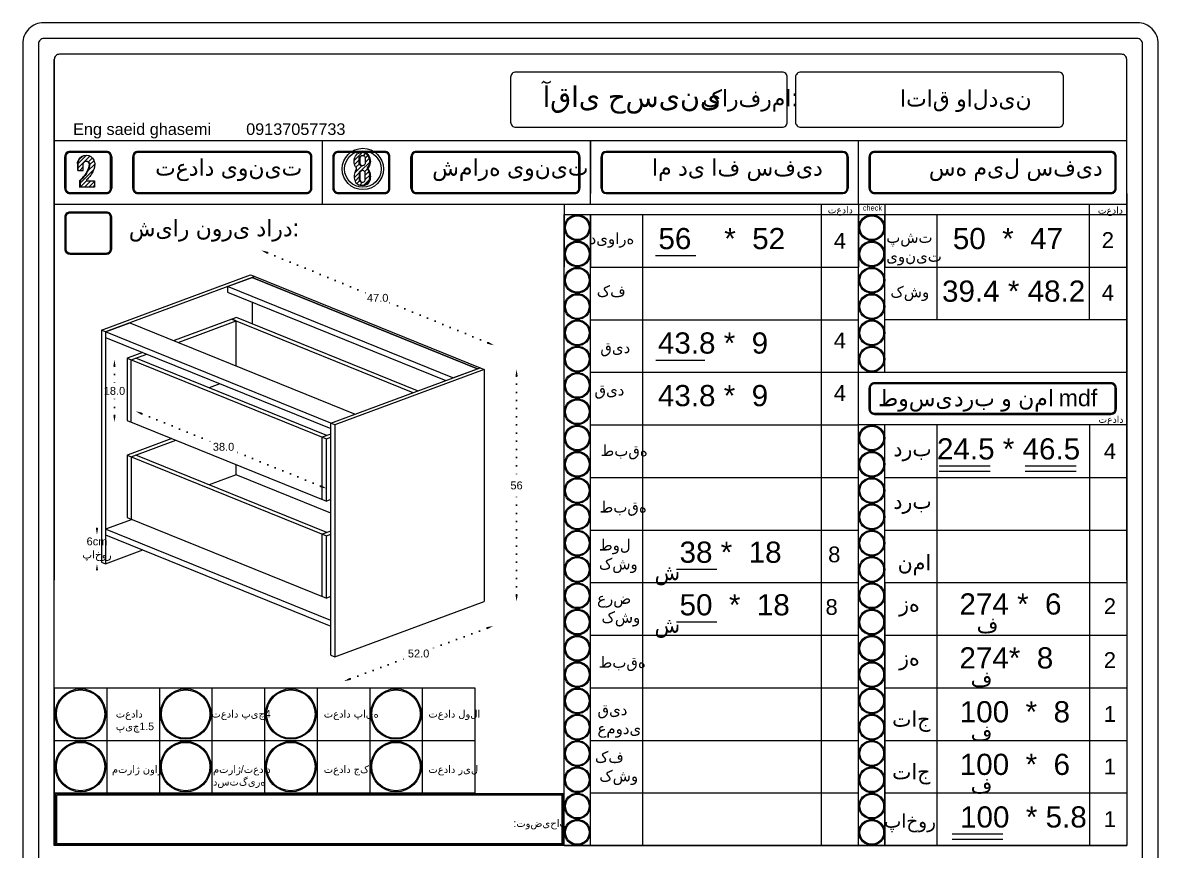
# Model space of a CAD drawing. Header units: centimetres. Extents: x 31 to 5445, y 74 to 2139.
# Drawn here: x 4529.1 to 4961.1, y 1171.2 to 1486 of the extents above; entities that cross this region are included whole.
import ezdxf

# ---------------------------------------------------------------- set-up
doc = ezdxf.new("R2010")
doc.units = ezdxf.units.CM
doc.header["$MEASUREMENT"] = 0
doc.linetypes.add('ACAD_ISO07W100', pattern=[3, 0, -3])
doc.styles.get("Standard").update_dxf_attribs({"font": 'arial.ttf'})
doc.dimstyles.get("Standard").update_dxf_attribs({"dimtxt": 3, "dimasz": 2.5, "dimexe": 0.18, "dimexo": 0.0625, "dimgap": 0.09, "dimtad": 0, "dimtih": 1, "dimtoh": 1, "dimdec": 1, "dimzin": 0, "dimdsep": 46, "dimtxsty": 'Standard', "dimcen": 0.09, "dimse1": 1, "dimse2": 1, "dimadec": 0, "dimazin": 0, "dimtfac": 1, "dimtdec": 1, "dimtofl": 0, "dimtmove": 0, "dimatfit": 3, "dimfxl": 1, "dimtolj": 1, "dimtzin": 0, "dimarcsym": 0})

# ---------------------------------------------------------------- blocks, each defined once
blk = doc.blocks.new('*D286')
at = {"color": 0, "linetype": 'ACAD_ISO07W100', "lineweight": -2, "transparency": 16777216}
for p, q in [((4716.97, 1351.6), (4716.97, 1311.6)), ((4716.97, 1268.35), (4716.97, 1308.35))]:
    blk.add_line(p, q, dxfattribs=at)
at = {"color": 0, "transparency": 16777216}
for points in [[(4716.56, 1351.6), (4717.39, 1351.6), (4716.97, 1354.1)], [(4716.56, 1268.35), (4717.39, 1268.35), (4716.97, 1265.85)]]:
    blk.add_solid(points, dxfattribs=at)
at = {"layer": 'Defpoints', "color": 0, "transparency": 16777216}
for p in [(4704.67, 1354.1, 9.24), (4704.67, 1265.85, 9.24), (4716.97, 1265.85)]:
    blk.add_point(p, dxfattribs=at)
at = {"color": 0, "lineweight": 20, "transparency": 16777216, "insert": (4716.97, 1309.98), "char_height": 3, "attachment_point": 5}
blk.add_mtext('\\A1;56', dxfattribs=at)
blk = doc.blocks.new('*D287')
at = {"color": 0, "linetype": 'ACAD_ISO07W100', "lineweight": -2, "transparency": 16777216}
for p, q in [((4705.76, 1255.69), (4683.69, 1247.52)), ((4653.65, 1236.39), (4675.72, 1244.57))]:
    blk.add_line(p, q, dxfattribs=at)
at = {"color": 0, "transparency": 16777216}
for points in [[(4705.62, 1256.08), (4705.91, 1255.3), (4708.1, 1256.56)], [(4653.5, 1236.79), (4653.79, 1236), (4651.3, 1235.53)]]:
    blk.add_solid(points, dxfattribs=at)
at = {"layer": 'Defpoints', "color": 0, "transparency": 16777216}
for p in [(4704.67, 1265.85, 9.24), (4647.86, 1244.82, 9.24), (4651.3, 1235.53)]:
    blk.add_point(p, dxfattribs=at)
at = {"color": 0, "lineweight": 20, "transparency": 16777216, "insert": (4679.7, 1246.04), "char_height": 3, "attachment_point": 5}
blk.add_mtext('\\A1;52.0', dxfattribs=at)
blk = doc.blocks.new('*D288')
at = {"color": 0, "linetype": 'ACAD_ISO07W100', "lineweight": -2, "transparency": 16777216}
for p, q in [((4622.19, 1398.46), (4660.17, 1382.97)), ((4706.1, 1364.23), (4668.12, 1379.72))]:
    blk.add_line(p, q, dxfattribs=at)
at = {"color": 0, "transparency": 16777216}
for points in [[(4622.35, 1398.85), (4622.03, 1398.07), (4619.88, 1399.4)], [(4706.25, 1364.61), (4705.94, 1363.84), (4708.41, 1363.28)]]:
    blk.add_solid(points, dxfattribs=at)
at = {"layer": 'Defpoints', "color": 0, "transparency": 16777216}
for p in [(4616.13, 1390.22, 9.24), (4708.41, 1363.28), (4704.67, 1354.1, 9.24)]:
    blk.add_point(p, dxfattribs=at)
at = {"color": 0, "lineweight": 20, "transparency": 16777216, "insert": (4664.14, 1381.34), "char_height": 3, "attachment_point": 5}
blk.add_mtext('\\A1;47.0', dxfattribs=at)
blk = doc.blocks.new('*D289')
at = {"color": 0, "linetype": 'ACAD_ISO07W100', "lineweight": -2, "transparency": 16777216}
for p, q in [((4557.35, 1293.74), (4557.35, 1296.24)), ((4557.35, 1277.68), (4557.35, 1275.18))]:
    blk.add_line(p, q, dxfattribs=at)
at = {"color": 0, "transparency": 16777216}
for points in [[(4556.93, 1293.74), (4557.77, 1293.74), (4557.35, 1291.24)], [(4556.93, 1277.68), (4557.77, 1277.68), (4557.35, 1280.18)]]:
    blk.add_solid(points, dxfattribs=at)
at = {"layer": 'Defpoints', "color": 0, "transparency": 16777216}
for p in [(4560.59, 1291.24, 9.24), (4557.35, 1280.18), (4560.59, 1280.18, 9.24)]:
    blk.add_point(p, dxfattribs=at)
at = {"color": 0, "lineweight": 20, "transparency": 16777216, "insert": (4557.35, 1285.71), "char_height": 3, "attachment_point": 5}
blk.add_mtext('\\A1;6cm\\P{\\fArial|b0|i0|c178|p34;پاخور}', dxfattribs=at)
blk = doc.blocks.new('*D303')
at = {"color": 0, "linetype": 'ACAD_ISO07W100', "lineweight": -2, "transparency": 16777216}
for p, q in [((4574.4, 1337.27), (4601.52, 1326.29)), ((4642.43, 1309.71), (4609.48, 1323.06))]:
    blk.add_line(p, q, dxfattribs=at)
at = {"color": 0, "transparency": 16777216}
for points in [[(4574.56, 1337.66), (4574.24, 1336.89), (4572.08, 1338.21)], [(4642.59, 1310.1), (4642.27, 1309.32), (4644.75, 1308.77)]]:
    blk.add_solid(points, dxfattribs=at)
at = {"layer": 'Defpoints', "color": 0, "transparency": 16777216}
for p in [(4570.41, 1334.09, 9.24), (4643.07, 1304.64, 9.24), (4644.75, 1308.77)]:
    blk.add_point(p, dxfattribs=at)
at = {"color": 0, "lineweight": 20, "transparency": 16777216, "insert": (4605.5, 1324.67), "char_height": 3, "attachment_point": 5}
blk.add_mtext('\\A1;38.0', dxfattribs=at)
blk = doc.blocks.new('*D304')
at = {"color": 0, "linetype": 'ACAD_ISO07W100', "lineweight": -2, "transparency": 16777216}
for p, q in [((4564, 1355.3), (4564, 1347.56)), ((4564, 1336.59), (4564, 1344.32))]:
    blk.add_line(p, q, dxfattribs=at)
at = {"color": 0, "transparency": 16777216}
for points in [[(4563.58, 1355.3), (4564.42, 1355.3), (4564, 1357.8)], [(4563.58, 1336.59), (4564.42, 1336.59), (4564, 1334.09)]]:
    blk.add_solid(points, dxfattribs=at)
at = {"layer": 'Defpoints', "color": 0, "transparency": 16777216}
for p in [(4570.41, 1357.8, 9.24), (4564, 1334.09), (4570.41, 1334.09, 9.24)]:
    blk.add_point(p, dxfattribs=at)
at = {"color": 0, "lineweight": 20, "transparency": 16777216, "insert": (4564, 1345.94), "char_height": 3, "attachment_point": 5}
blk.add_mtext('\\A1;18.0', dxfattribs=at)

msp = doc.modelspace()

# ---------------------------------------------------------------- hatches: boundary and pattern name
at = {"lineweight": 20}
h = msp.add_hatch(dxfattribs=at)
h.set_pattern_fill('ANSI31', color=256, scale=9.218651)
h.set_pattern_definition([(45, (3824.4948, 1974.5991), (-0.8148213, 0.8148213), [])])
h.paths.add_polyline_path([(4556.45, 1425.87), (4553.41, 1425.87), (4553.41, 1426.23), (4553.72, 1426.53), (4554.02, 1426.84), (4554.31, 1427.16), (4554.58, 1427.49), (4554.84, 1427.83), (4555.08, 1428.18), (4555.31, 1428.55), (4555.52, 1428.92), (4555.72, 1429.3), (4555.9, 1429.69), (4556.07, 1430.08), (4556.12, 1430.24), (4556.22, 1430.48), (4556.3, 1430.74), (4556.36, 1430.99), (4556.42, 1431.25), (4556.46, 1431.51), (4556.48, 1431.78), (4556.5, 1432.04), (4556.5, 1432.31), (4556.48, 1432.57), (4556.45, 1432.84), (4556.2, 1433.73), (4555.7, 1434.52), (4555, 1435.13), (4554.23, 1435.48), (4553.44, 1435.6), (4552.52, 1435.47), (4551.69, 1435.08), (4550.99, 1434.47), (4550.5, 1433.69), (4550.24, 1432.81), (4550.25, 1431.88), (4550.25, 1429.76), (4552.15, 1429.76), (4552.15, 1432.55), (4552.33, 1432.89), (4552.58, 1433.13), (4552.89, 1433.28), (4553.23, 1433.33), (4553.44, 1433.3), (4553.57, 1433.28), (4553.57, 1433.28), (4553.77, 1433.25), (4554.08, 1433.09), (4554.32, 1432.86), (4554.48, 1432.55), (4554.54, 1432.22), (4554.54, 1432), (4554.53, 1431.79), (4554.51, 1431.57), (4554.48, 1431.36), (4554.44, 1431.15), (4554.39, 1430.94), (4554.33, 1430.73), (4554.26, 1430.53), (4554.18, 1430.33), (4554.09, 1430.13), (4553.98, 1429.91), (4553.78, 1429.5), (4553.55, 1429.09), (4553.32, 1428.7), (4553.06, 1428.31), (4552.8, 1427.94), (4552.52, 1427.57), (4552.22, 1427.22), (4551.92, 1426.87), (4551.6, 1426.54), (4551.27, 1426.22), (4550.92, 1425.91), (4550.92, 1423.56), (4556.45, 1423.56)])
h = msp.add_hatch(dxfattribs=at)
h.set_pattern_fill('ANSI31', color=256, scale=9.218651)
h.set_pattern_definition([(45, (4036.1404, 1976.4427), (-0.8148213, 0.8148213), [])])
h.paths.add_polyline_path([(4660.22, 1430.72), (4660.28, 1430.79), (4660.58, 1431.22), (4660.82, 1431.68), (4660.99, 1432.18), (4661.1, 1432.69), (4661.13, 1433.21), (4661.1, 1433.74), (4660.99, 1434.25), (4660.82, 1434.75), (4660.58, 1435.21), (4660.28, 1435.64), (4659.92, 1436.03), (4659.33, 1436.36), (4658.69, 1436.56), (4658.01, 1436.63), (4657.5, 1436.58), (4656.99, 1436.41), (4656.39, 1436.08), (4656.03, 1435.69), (4655.73, 1435.26), (4655.49, 1434.79), (4655.31, 1434.29), (4655.2, 1433.77), (4655.17, 1433.24), (4655.2, 1432.71), (4655.31, 1432.19), (4655.49, 1431.69), (4655.73, 1431.22), (4656.03, 1430.79), (4656.09, 1430.72), (4656.09, 1430.4), (4655.82, 1429.98), (4655.59, 1429.52), (4655.4, 1429.05), (4655.27, 1428.56), (4655.19, 1428.06), (4655.17, 1427.55), (4655.19, 1427.05), (4655.27, 1426.54), (4655.4, 1426.05), (4655.59, 1425.58), (4655.82, 1425.13), (4656.17, 1424.83), (4656.55, 1424.58), (4656.97, 1424.38), (4657.37, 1424.25), (4657.56, 1424.21), (4658.01, 1424.19), (4658.47, 1424.21), (4658.92, 1424.3), (4659.35, 1424.44), (4659.76, 1424.64), (4660.14, 1424.89), (4660.49, 1425.18), (4660.72, 1425.63), (4660.9, 1426.1), (4661.03, 1426.58), (4661.11, 1427.08), (4661.13, 1427.58), (4661.11, 1428.08), (4661.03, 1428.58), (4660.9, 1429.06), (4660.72, 1429.53), (4660.49, 1429.98), (4660.22, 1430.4)])
h.paths.add_polyline_path([(4658.81, 1429.67), (4659, 1429.58), (4659.16, 1429.45), (4659.3, 1429.29), (4659.4, 1429.11), (4659.4, 1426.33), (4659.37, 1426.07), (4659.27, 1425.83), (4659.11, 1425.62), (4658.9, 1425.46), (4658.66, 1425.36), (4658.4, 1425.33), (4658.15, 1425.36), (4657.84, 1425.42), (4657.61, 1425.51), (4657.4, 1425.67), (4657.24, 1425.88), (4657.14, 1426.12), (4657.11, 1426.37), (4657.11, 1429.12), (4657.21, 1429.3), (4657.35, 1429.46), (4657.51, 1429.59), (4657.69, 1429.68), (4657.89, 1429.74), (4658.1, 1429.76), (4658.4, 1429.75), (4658.61, 1429.73)], flags=16)
h.paths.add_polyline_path([(4658.66, 1431.66), (4658.4, 1431.62), (4658.1, 1431.61), (4657.84, 1431.64), (4657.61, 1431.74), (4657.4, 1431.9), (4657.24, 1432.11), (4657.14, 1432.34), (4657.11, 1432.6), (4657.11, 1434.43), (4657.14, 1434.69), (4657.24, 1434.93), (4657.4, 1435.13), (4657.61, 1435.29), (4657.84, 1435.39), (4658.15, 1435.44), (4658.4, 1435.47), (4658.66, 1435.44), (4658.9, 1435.34), (4659.11, 1435.18), (4659.27, 1434.97), (4659.37, 1434.73), (4659.4, 1434.47), (4659.4, 1432.62), (4659.37, 1432.36), (4659.27, 1432.12), (4659.11, 1431.91), (4658.9, 1431.75)], flags=16)

# ---------------------------------------------------------------- linework, layer by layer
for p, q in [((4541.1, 1173.03), (4541.1, 1472)), ((4949.1, 1441.03), (4541.1, 1441.03)), ((4541.1, 1262.05), (4541.1, 1441.03)), ((4643.1, 1417.03), (4643.1, 1441.03)), ((4745.1, 1417.03), (4745.1, 1441.03)), ((4745.1, 1441.03), (4745.1, 1421.03)), ((4847.1, 1417.03), (4847.1, 1441.03)), ((4545.1, 1423.03), (4545.1, 1435.03)), ((4560.95, 1437.03), (4547.1, 1437.03)), ((4562.95, 1435.03), (4562.95, 1423.03)), ((4570.95, 1423.03), (4570.95, 1435.03)), ((4637.1, 1437.03), (4572.95, 1437.03)), ((4639.1, 1423.03), (4639.1, 1435.03)), ((4647.1, 1435.03), (4647.1, 1423.03)), ((4668.81, 1423.03), (4668.81, 1435.03)), ((4676.81, 1423.03), (4676.81, 1435.03)), ((4739.1, 1437.03), (4678.81, 1437.03)), ((4741.1, 1435.03), (4741.1, 1423.03)), ((4749.1, 1423.03), (4749.1, 1435.03)), ((4841.1, 1437.03), (4751.1, 1437.03)), ((4843.1, 1435.03), (4843.1, 1423.03)), ((4851.1, 1423.03), (4851.1, 1435.03)), ((4943.1, 1437.03), (4853.1, 1437.03)), ((4945.1, 1423.03), (4945.1, 1435.03)), ((4658.2, 1429.73), (4657.99, 1429.67)), ((4658.4, 1429.75), (4658.2, 1429.73)), ((4541.1, 1417.03), (4949.1, 1417.03)), ((4547.1, 1421.03), (4560.95, 1421.03)), ((4637.1, 1421.03), (4572.95, 1421.03)), ((4739.1, 1421.03), (4678.81, 1421.03)), ((4735.1, 1417.03), (4735.1, 1393.03)), ((4751.1, 1421.03), (4841.1, 1421.03)), ((4832.93, 1173.03), (4832.93, 1417.03)), ((4847.1, 1417.03), (4847.1, 1393.03)), ((4853.1, 1421.03), (4943.1, 1421.03)), ((4857.1, 1417.03), (4857.1, 1393.03)), ((4934.88, 1373.03), (4934.88, 1417.03)), ((4949.1, 1421.03), (4949.1, 1173.03)), ((4735.1, 1413.03), (4949.1, 1413.03)), ((4735.1, 1257.03), (4735.1, 1413.03)), ((4735.1, 1173.03), (4735.1, 1413.03)), ((4745.1, 1257.03), (4745.1, 1413.03)), ((4745.1, 1173.03), (4745.1, 1413.03)), ((4745.1, 1413.03), (4745.1, 1393.03)), ((4764.91, 1413.03), (4764.91, 1173.03)), ((4847.1, 1257.03), (4847.1, 1413.03)), ((4847.1, 1173.03), (4847.1, 1413.03)), ((4857.1, 1373.03), (4857.1, 1413.03)), ((4857.1, 1353.03), (4857.1, 1413.03)), ((4857.1, 1353.03), (4857.1, 1413.03)), ((4857.1, 1413.03), (4857.1, 1393.03)), ((4876.91, 1413.03), (4876.91, 1373.03)), ((4769.8, 1397.43), (4785.13, 1397.43)), ((4745.1, 1393.03), (4847.1, 1393.03)), ((4857.1, 1393.03), (4949.1, 1393.03)), ((4745.1, 1373.03), (4847.1, 1373.03)), ((4949.1, 1373.03), (4857.1, 1373.03)), ((4949.1, 1373.03), (4929.1, 1373.03)), ((4769.93, 1357.7), (4788.63, 1357.7)), ((4745.1, 1353.03), (4949.1, 1353.03)), ((4943.1, 1349.03), (4853.1, 1349.03)), ((4851.1, 1339.03), (4851.1, 1347.03)), ((4945.1, 1347.03), (4945.1, 1339.03)), ((4943.1, 1337.03), (4853.1, 1337.03)), ((4745.1, 1333.03), (4847.1, 1333.03)), ((4949.1, 1333.03), (4847.1, 1333.03)), ((4857.1, 1233.03), (4857.1, 1333.03)), ((4857.1, 1257.03), (4857.1, 1333.03)), ((4857.1, 1253.03), (4857.1, 1333.03)), ((4876.91, 1333.03), (4876.91, 1173.03)), ((4934.88, 1333.03), (4934.88, 1173.03)), ((4877.79, 1317.43), (4897.13, 1317.43)), ((4877.79, 1315.41), (4897.13, 1315.41)), ((4910.47, 1317.43), (4929.81, 1317.43)), ((4910.47, 1315.41), (4929.81, 1315.41)), ((4745.1, 1313.03), (4847.1, 1313.03)), ((4745.1, 1313.03), (4764.91, 1313.03)), ((4745.1, 1313.03), (4847.1, 1313.03)), ((4813.61, 1313.03), (4847.1, 1313.03)), ((4857.1, 1313.03), (4949.1, 1313.03)), ((4857.1, 1213.03), (4857.1, 1313.03)), ((4745.1, 1293.03), (4764.91, 1293.03)), ((4745.1, 1293.03), (4847.1, 1293.03)), ((4857.1, 1293.03), (4949.1, 1293.03)), ((4857.1, 1293.03), (4949.1, 1293.03)), ((4857.1, 1193.03), (4857.1, 1293.03)), ((4777.84, 1278.13), (4793.17, 1278.13)), ((4745.1, 1273.03), (4847.1, 1273.03)), ((4857.1, 1273.03), (4857.1, 1253.03)), ((4857.1, 1273.03), (4949.1, 1273.03)), ((4857.1, 1173.03), (4857.1, 1273.03)), ((4777.84, 1258.13), (4793.17, 1258.13)), ((4745.1, 1253.03), (4847.1, 1253.03)), ((4832.93, 1253.03), (4847.1, 1253.03)), ((4857.1, 1253.03), (4949.1, 1253.03)), ((4857.1, 1253.03), (4857.1, 1233.03)), ((4541.1, 1233.03), (4701.1, 1233.03)), ((4541.1, 1233.03), (4541.1, 1193.03)), ((4541.1, 1233.03), (4541.1, 1193.03)), ((4561.1, 1233.03), (4561.1, 1193.03)), ((4581.1, 1233.03), (4581.1, 1193.03)), ((4601.1, 1233.03), (4601.1, 1193.03)), ((4621.1, 1233.03), (4621.1, 1193.03)), ((4641.1, 1233.03), (4641.1, 1193.03)), ((4661.1, 1233.03), (4661.1, 1193.03)), ((4681.1, 1233.03), (4681.1, 1193.03)), ((4701.1, 1233.03), (4701.1, 1193.03)), ((4745.1, 1233.03), (4847.1, 1233.03)), ((4832.93, 1233.03), (4847.1, 1233.03)), ((4857.1, 1233.03), (4949.1, 1233.03)), ((4857.1, 1233.03), (4949.1, 1233.03)), ((4857.1, 1233.03), (4857.1, 1213.03)), ((4541.1, 1213.03), (4701.1, 1213.03)), ((4745.1, 1213.03), (4847.1, 1213.03)), ((4745.1, 1213.03), (4847.1, 1213.03)), ((4832.93, 1213.03), (4847.1, 1213.03)), ((4857.1, 1213.03), (4949.1, 1213.03)), ((4857.1, 1213.03), (4949.1, 1213.03)), ((4857.1, 1213.03), (4857.1, 1193.03)), ((4541.1, 1193.03), (4701.1, 1193.03)), ((4745.1, 1193.03), (4847.1, 1193.03)), ((4745.1, 1193.03), (4847.1, 1193.03)), ((4832.93, 1193.03), (4847.1, 1193.03)), ((4857.1, 1193.03), (4949.1, 1193.03)), ((4857.1, 1193.03), (4949.1, 1193.03)), ((4857.1, 1193.03), (4857.1, 1173.03)), ((4882.66, 1177.43), (4902, 1177.43)), ((4882.66, 1175.41), (4902, 1175.41)), ((4735.1, 1173.03), (4541.1, 1173.03)), ((4735.1, 1173.03), (4541.1, 1173.03)), ((4735.1, 1173.03), (4847.1, 1173.03)), ((4735.1, 1173.03), (4949.1, 1173.03)), ((4735.1, 1173.03), (4847.1, 1173.03)), ((4735.1, 1173.03), (4949.1, 1173.03))]:
    msp.add_line(p, q, dxfattribs=at)
at = {"linetype": 'Continuous', "lineweight": 20, "extrusion": (3.33067e-16, 0.921937, 0.38734)}
for p, q in [((4559.01, 1369.07, 9.24), (4615.81, 1390.11, 9.24)), ((4617.39, 1389.46, 9.24), (4560.59, 1368.43, 9.24)), ((4607.06, 1385.64, 9.24), (4616.36, 1389.08, 9.24)), ((4615.81, 1390.11, 9.24), (4617.39, 1389.46, 9.24)), ((4617.39, 1389.46, 9.24), (4616.36, 1389.08, 9.24)), ((4702.05, 1354.36, 9.24), (4616.36, 1389.08, 9.24)), ((4616.36, 1389.08, 9.24), (4702.05, 1354.36, 9.24)), ((4617.39, 1389.46, 9.24), (4703.09, 1354.74, 9.24)), ((4692.76, 1350.92, 9.24), (4607.06, 1385.64, 9.24)), ((4607.06, 1385.64, 9.24), (4607.06, 1383.53, 9.24)), ((4607.06, 1383.53, 9.24), (4690.04, 1349.91, 9.24)), ((4616.36, 1379.77, 9.24), (4616.36, 1371.45, 9.24)), ((4610.45, 1373.85, 9.24), (4608.69, 1373.2, 9.24)), ((4679.32, 1345.94, 9.24), (4610.45, 1373.85, 9.24)), ((4560.59, 1368.43, 9.24), (4569.88, 1371.87, 9.24)), ((4569.88, 1371.87, 9.24), (4655.58, 1337.15, 9.24)), ((4608.69, 1373.2, 9.24), (4586.71, 1365.06, 9.24)), ((4588.29, 1364.42, 9.24), (4610.27, 1372.56, 9.24)), ((4610.27, 1372.56, 9.24), (4608.69, 1373.2, 9.24)), ((4608.69, 1373.2, 9.24), (4677.56, 1345.29, 9.24)), ((4610.27, 1355.51, 9.24), (4610.27, 1372.56, 9.24)), ((4560.59, 1368.43, 9.24), (4559.01, 1369.07, 9.24)), ((4559.01, 1369.07, 9.24), (4559.01, 1280.82, 9.24)), ((4560.59, 1368.43, 9.24), (4560.59, 1280.18, 9.24)), ((4646.28, 1333.71, 9.24), (4560.59, 1368.43, 9.24)), ((4560.59, 1368.43, 9.24), (4560.59, 1366.32, 9.24)), ((4560.59, 1366.32, 9.24), (4646.28, 1331.6, 9.24)), ((4570.59, 1359.09, 9.24), (4568.83, 1358.44, 9.24)), ((4568.83, 1358.44, 9.24), (4644.65, 1327.71, 9.24)), ((4568.83, 1358.44, 9.24), (4568.83, 1334.73, 9.24)), ((4570.41, 1357.8, 9.24), (4576.28, 1359.97, 9.24)), ((4570.41, 1334.09, 9.24), (4570.41, 1357.8, 9.24)), ((4574.7, 1360.61, 9.24), (4570.59, 1359.09, 9.24)), ((4644.83, 1329, 9.24), (4572.17, 1358.45, 9.24)), ((4646.28, 1333.71, 9.24), (4703.09, 1354.74, 9.24)), ((4704.67, 1354.1, 9.24), (4647.86, 1333.07, 9.24)), ((4692.76, 1350.92, 9.24), (4702.05, 1354.36, 9.24)), ((4703.09, 1354.74, 9.24), (4702.05, 1354.36, 9.24)), ((4703.09, 1354.74, 9.24), (4704.67, 1354.1, 9.24)), ((4704.67, 1354.1, 9.24), (4704.67, 1265.85, 9.24)), ((4604.13, 1348.68, 9.24), (4600.02, 1347.16, 9.24)), ((4646.28, 1333.71, 9.24), (4655.58, 1337.15, 9.24)), ((4568.83, 1334.73, 9.24), (4644.65, 1304, 9.24)), ((4646.28, 1331.6, 9.24), (4646.28, 1333.71, 9.24)), ((4647.86, 1333.07, 9.24), (4646.28, 1333.71, 9.24)), ((4646.28, 1245.46, 9.24), (4646.28, 1333.71, 9.24)), ((4647.86, 1333.07, 9.24), (4647.86, 1244.82, 9.24)), ((4570.41, 1320.91, 9.24), (4587.4, 1327.2, 9.24)), ((4585.82, 1327.84, 9.24), (4570.59, 1322.2, 9.24)), ((4646.28, 1329.54, 9.24), (4643.07, 1328.35, 9.24)), ((4643.07, 1304.64, 9.24), (4643.07, 1328.35, 9.24)), ((4644.65, 1327.71, 9.24), (4646.28, 1328.32, 9.24)), ((4644.65, 1304, 9.24), (4644.65, 1327.71, 9.24)), ((4570.59, 1322.2, 9.24), (4568.83, 1321.55, 9.24)), ((4568.83, 1321.55, 9.24), (4644.65, 1290.83, 9.24)), ((4568.83, 1321.55, 9.24), (4568.83, 1297.84, 9.24)), ((4570.41, 1320.91, 9.24), (4570.41, 1297.2, 9.24)), ((4644.83, 1292.12, 9.24), (4572.17, 1321.56, 9.24)), ((4610.27, 1314.07, 9.24), (4610.27, 1317.93, 9.24)), ((4610.27, 1314.07, 9.24), (4600.02, 1310.28, 9.24)), ((4646.28, 1299.48, 9.24), (4610.27, 1314.07, 9.24)), ((4646.28, 1304.61, 9.24), (4644.65, 1304, 9.24)), ((4570.69, 1297.09, 9.24), (4560.59, 1293.35, 9.24)), ((4568.83, 1297.84, 9.24), (4644.65, 1267.12, 9.24)), ((4560.59, 1293.35, 9.24), (4560.59, 1291.24, 9.24)), ((4646.28, 1258.63, 9.24), (4560.59, 1293.35, 9.24)), ((4646.28, 1292.66, 9.24), (4643.07, 1291.47, 9.24)), ((4560.59, 1291.24, 9.24), (4646.28, 1256.52, 9.24)), ((4643.07, 1267.76, 9.24), (4643.07, 1291.47, 9.24)), ((4644.65, 1290.83, 9.24), (4646.28, 1291.43, 9.24)), ((4644.65, 1267.12, 9.24), (4644.65, 1290.83, 9.24)), ((4560.59, 1280.18, 9.24), (4574.85, 1285.46, 9.24)), ((4559.01, 1280.82, 9.24), (4560.59, 1280.18, 9.24)), ((4646.28, 1267.72, 9.24), (4644.65, 1267.12, 9.24)), ((4647.86, 1244.82, 9.24), (4704.67, 1265.85, 9.24)), ((4646.28, 1256.52, 9.24), (4646.28, 1258.63, 9.24)), ((4646.28, 1245.46, 9.24), (4647.86, 1244.82, 9.24))]:
    msp.add_line(p, q, dxfattribs=at)
at = {"lineweight": 20}
for points in [[(4537.1, 880), (4953.1, 880, 0.414214), (4961.1, 888), (4961.1, 1478, 0.414214), (4953.1, 1486), (4537.1, 1486, 0.414214), (4529.1, 1478), (4529.1, 888, 0.414214)], [(4537.1, 886), (4953.1, 886, 0.414214), (4955.1, 888), (4955.1, 1478, 0.414214), (4953.1, 1480), (4537.1, 1480, 0.414214), (4535.1, 1478), (4535.1, 888, 0.414214)], [(4819.95, 1465.25, 0.414214), (4817.95, 1467.25), (4716.71, 1467.25, 0.414214), (4714.71, 1465.25), (4714.71, 1448.21, 0.414214), (4716.71, 1446.21), (4817.95, 1446.21, 0.414214), (4819.95, 1448.21)], [(4825.08, 1446.21), (4923.08, 1446.21, 0.414214), (4925.08, 1448.21), (4925.08, 1465.25, 0.414214), (4923.08, 1467.25), (4825.08, 1467.25, 0.414214), (4823.08, 1465.25), (4823.08, 1448.21, 0.414214)], [(4925.08, 1465.25, 0.414214), (4923.08, 1467.25), (4825.08, 1467.25, 0.414214), (4823.08, 1465.25), (4823.08, 1448.21, 0.414214), (4825.08, 1446.21), (4923.08, 1446.21, 0.414214), (4925.08, 1448.21)], [(4562.95, 1435.03, 0.414214), (4560.95, 1437.03), (4547.1, 1437.03, 0.414214), (4545.1, 1435.03), (4545.1, 1423.03, 0.414214), (4547.1, 1421.03), (4560.95, 1421.03, 0.414214), (4562.95, 1423.03)], [(4562.55, 1435.03, 0.414214), (4560.95, 1436.63), (4547.1, 1436.63, 0.414214), (4545.5, 1435.03), (4545.5, 1423.03, 0.414214), (4547.1, 1421.43), (4560.95, 1421.43, 0.414214), (4562.55, 1423.03)], [(4639.1, 1435.03, 0.414214), (4637.1, 1437.03), (4572.95, 1437.03, 0.414214), (4570.95, 1435.03), (4570.95, 1423.03, 0.414214), (4572.95, 1421.03), (4637.1, 1421.03, 0.414214), (4639.1, 1423.03)], [(4638.7, 1435.03, 0.414214), (4637.1, 1436.63), (4572.95, 1436.63, 0.414214), (4571.35, 1435.03), (4571.35, 1423.03, 0.414214), (4572.95, 1421.43), (4637.1, 1421.43, 0.414214), (4638.7, 1423.03)], [(4668.81, 1435.03, 0.414214), (4666.81, 1437.03), (4649.1, 1437.03, 0.414214), (4647.1, 1435.03), (4647.1, 1423.03, 0.414214), (4649.1, 1421.03), (4666.81, 1421.03, 0.414214), (4668.81, 1423.03)], [(4668.41, 1435.03, 0.414214), (4666.81, 1436.63), (4649.1, 1436.63, 0.414214), (4647.5, 1435.03), (4647.5, 1423.03, 0.414214), (4649.1, 1421.43), (4666.81, 1421.43, 0.414214), (4668.41, 1423.03)], [(4741.1, 1435.03, 0.414214), (4739.1, 1437.03), (4678.81, 1437.03, 0.414214), (4676.81, 1435.03), (4676.81, 1423.03, 0.414214), (4678.81, 1421.03), (4739.1, 1421.03, 0.414214), (4741.1, 1423.03)], [(4740.7, 1435.03, 0.414214), (4739.1, 1436.63), (4678.81, 1436.63, 0.414214), (4677.21, 1435.03), (4677.21, 1423.03, 0.414214), (4678.81, 1421.43), (4739.1, 1421.43, 0.414214), (4740.7, 1423.03)], [(4842.7, 1435.03, 0.414214), (4841.1, 1436.63), (4751.1, 1436.63, 0.414214), (4749.5, 1435.03), (4749.5, 1423.03, 0.414214), (4751.1, 1421.43), (4841.1, 1421.43, 0.414214), (4842.7, 1423.03)], [(4945.1, 1435.03, 0.414214), (4943.1, 1437.03), (4853.1, 1437.03, 0.414214), (4851.1, 1435.03), (4851.1, 1423.03, 0.414214), (4853.1, 1421.03), (4943.1, 1421.03, 0.414214), (4945.1, 1423.03)], [(4944.7, 1435.03, 0.414214), (4943.1, 1436.63), (4853.1, 1436.63, 0.414214), (4851.5, 1435.03), (4851.5, 1423.03, 0.414214), (4853.1, 1421.43), (4943.1, 1421.43, 0.414214), (4944.7, 1423.03)], [(4562.95, 1411.99, 0.414214), (4560.95, 1413.99), (4547.1, 1413.99, 0.414214), (4545.1, 1411.99), (4545.1, 1399.99, 0.414214), (4547.1, 1397.99), (4560.95, 1397.99, 0.414214), (4562.95, 1399.99)], [(4562.95, 1411.99, 0.414214), (4560.95, 1413.99), (4547.1, 1413.99, 0.414214), (4545.1, 1411.99), (4545.1, 1399.99, 0.414214), (4547.1, 1397.99), (4560.95, 1397.99, 0.414214), (4562.95, 1399.99)], [(4562.55, 1411.99, 0.414214), (4560.95, 1413.59), (4547.1, 1413.59, 0.414214), (4545.5, 1411.99), (4545.5, 1399.99, 0.414214), (4547.1, 1398.39), (4560.95, 1398.39, 0.414214), (4562.55, 1399.99)], [(4562.55, 1411.99, 0.414214), (4560.95, 1413.59), (4547.1, 1413.59, 0.414214), (4545.5, 1411.99), (4545.5, 1399.99, 0.414214), (4547.1, 1398.39), (4560.95, 1398.39, 0.414214), (4562.55, 1399.99)], [(4945.1, 1347.03, 0.414214), (4943.1, 1349.03), (4853.1, 1349.03, 0.414214), (4851.1, 1347.03), (4851.1, 1339.03, 0.414214), (4853.1, 1337.03), (4943.1, 1337.03, 0.414214), (4945.1, 1339.03)], [(4944.7, 1347.03, 0.414214), (4943.1, 1348.63), (4853.1, 1348.63, 0.414214), (4851.5, 1347.03), (4851.5, 1339.03, 0.414214), (4853.1, 1337.43), (4943.1, 1337.43, 0.414214), (4944.7, 1339.03)]]:
    msp.add_lwpolyline(points, format="xyb", close=True, dxfattribs=at)
for points in [[(4949.1, 1273.97), (4949.1, 1472, 0.414214), (4947.1, 1474), (4543.1, 1474, 0.414214), (4541.1, 1472), (4541.1, 1273.97)], [(4819.95, 1465.25, 0.414214), (4817.95, 1467.25), (4716.71, 1467.25, 0.414214), (4714.71, 1465.25), (4714.71, 1448.21, 0.414214), (4716.71, 1446.21), (4817.95, 1446.21, 0.414214), (4819.95, 1448.21), (4819.95, 1465.25)]]:
    msp.add_lwpolyline(points, format="xyb", dxfattribs=at)
for points in [[(4550.01, 1429.76), (4550.01, 1431.9), (4550, 1432.84), (4550.26, 1433.73), (4550.75, 1434.52), (4551.46, 1435.13), (4552.3, 1435.52), (4553.23, 1435.66), (4554.15, 1435.52), (4554.23, 1435.48), (4555, 1435.13), (4555.7, 1434.52), (4556.2, 1433.73), (4556.45, 1432.84), (4556.48, 1432.57), (4556.5, 1432.31), (4556.5, 1432.04), (4556.48, 1431.78), (4556.46, 1431.51), (4556.42, 1431.25), (4556.36, 1430.99), (4556.3, 1430.74), (4556.22, 1430.48), (4556.12, 1430.24), (4556.07, 1430.08), (4555.9, 1429.69), (4555.72, 1429.3), (4555.52, 1428.92), (4555.31, 1428.55), (4555.08, 1428.18), (4554.84, 1427.83), (4554.58, 1427.49), (4554.31, 1427.16), (4554.02, 1426.84), (4553.72, 1426.53), (4553.41, 1426.23), (4553.41, 1425.87), (4556.45, 1425.87), (4556.45, 1423.56), (4556.45, 1423.5), (4550.68, 1423.5)], [(4550.25, 1429.76), (4550.25, 1431.88), (4550.24, 1432.81), (4550.5, 1433.69), (4550.99, 1434.47), (4551.69, 1435.08), (4552.52, 1435.47), (4553.44, 1435.6), (4554.23, 1435.48)], [(4656.09, 1430.4), (4656.09, 1430.72), (4656.03, 1430.79), (4655.73, 1431.22), (4655.49, 1431.69), (4655.31, 1432.19), (4655.2, 1432.71), (4655.17, 1433.24), (4655.2, 1433.77), (4655.31, 1434.29), (4655.49, 1434.79), (4655.73, 1435.26), (4656.03, 1435.69), (4656.39, 1436.08), (4656.99, 1436.41), (4657.5, 1436.58), (4657.64, 1436.62)], [(4657.37, 1424.25), (4657.56, 1424.21), (4658.01, 1424.19), (4658.47, 1424.21), (4658.92, 1424.3), (4659.35, 1424.44), (4659.76, 1424.64), (4660.14, 1424.89), (4660.49, 1425.18), (4660.72, 1425.63), (4660.9, 1426.1), (4661.03, 1426.58), (4661.11, 1427.08), (4661.13, 1427.58), (4661.11, 1428.08), (4661.03, 1428.58), (4660.9, 1429.06), (4660.72, 1429.53), (4660.49, 1429.98), (4660.22, 1430.4), (4660.22, 1430.72), (4660.28, 1430.79), (4660.58, 1431.22), (4660.82, 1431.68), (4660.99, 1432.18), (4661.1, 1432.69), (4661.13, 1433.21), (4661.1, 1433.74), (4660.99, 1434.25), (4660.82, 1434.75), (4660.58, 1435.21), (4660.28, 1435.64), (4659.92, 1436.03), (4659.33, 1436.36), (4658.69, 1436.56), (4658.01, 1436.63), (4657.5, 1436.58)], [(4658.15, 1435.44), (4657.9, 1435.34), (4657.7, 1435.18), (4657.54, 1434.97), (4657.44, 1434.73), (4657.4, 1434.47), (4657.4, 1432.62), (4657.44, 1432.36), (4657.54, 1432.12), (4657.7, 1431.91), (4657.9, 1431.75), (4658.15, 1431.66), (4658.4, 1431.62)], [(4660.54, 1430.4), (4660.54, 1430.72), (4660.6, 1430.79), (4660.91, 1431.22), (4661.15, 1431.69), (4661.32, 1432.19), (4661.43, 1432.71), (4661.47, 1433.24), (4661.43, 1433.77), (4661.32, 1434.29), (4661.15, 1434.79), (4660.91, 1435.26), (4660.6, 1435.69), (4660.24, 1436.08), (4659.65, 1436.41), (4659, 1436.62), (4658.32, 1436.69), (4657.64, 1436.62)], [(4550.01, 1429.76), (4550.25, 1429.76), (4552.15, 1429.76), (4552.15, 1432.49), (4552.17, 1432.58), (4552.33, 1432.89), (4552.58, 1433.13), (4552.89, 1433.28), (4553.23, 1433.33), (4553.44, 1433.3), (4553.57, 1433.28), (4553.57, 1433.28)], [(4554.12, 1432.89), (4554.28, 1432.58), (4554.34, 1432.24), (4554.34, 1432.03), (4554.33, 1431.81), (4554.31, 1431.59), (4554.28, 1431.38), (4554.24, 1431.16), (4554.19, 1430.95), (4554.13, 1430.74), (4554.05, 1430.54), (4553.97, 1430.34), (4553.88, 1430.14), (4553.78, 1429.91), (4553.57, 1429.5), (4553.34, 1429.09), (4553.1, 1428.69), (4552.85, 1428.3), (4552.58, 1427.92), (4552.3, 1427.55), (4552, 1427.19), (4551.69, 1426.84), (4551.37, 1426.51), (4551.03, 1426.18), (4550.68, 1425.87), (4550.68, 1423.5), (4550.92, 1423.56), (4556.45, 1423.56)], [(4554.12, 1432.89), (4553.87, 1433.13), (4553.57, 1433.28), (4553.77, 1433.25), (4554.08, 1433.09), (4554.32, 1432.86), (4554.48, 1432.55), (4554.54, 1432.22), (4554.54, 1432), (4554.53, 1431.79), (4554.51, 1431.57), (4554.48, 1431.36), (4554.44, 1431.15), (4554.39, 1430.94), (4554.33, 1430.73), (4554.26, 1430.53), (4554.18, 1430.33), (4554.09, 1430.13), (4553.98, 1429.91), (4553.78, 1429.5), (4553.55, 1429.09), (4553.32, 1428.7), (4553.06, 1428.31), (4552.8, 1427.94), (4552.52, 1427.57), (4552.22, 1427.22), (4551.92, 1426.87), (4551.6, 1426.54), (4551.27, 1426.22), (4550.92, 1425.91)], [(4656.09, 1430.4), (4655.82, 1429.98), (4655.59, 1429.52), (4655.4, 1429.05), (4655.27, 1428.56), (4655.19, 1428.06), (4655.17, 1427.55), (4655.19, 1427.05), (4655.27, 1426.54), (4655.4, 1426.05), (4655.59, 1425.58), (4655.82, 1425.13), (4656.17, 1424.83), (4656.55, 1424.58), (4656.97, 1424.38), (4657.37, 1424.25), (4657.41, 1424.24)], [(4657.41, 1424.24), (4657.86, 1424.15), (4658.32, 1424.12), (4658.78, 1424.15), (4659.23, 1424.24), (4659.66, 1424.38), (4660.08, 1424.58), (4660.47, 1424.83), (4660.82, 1425.13), (4661.05, 1425.58), (4661.23, 1426.05), (4661.36, 1426.54), (4661.44, 1427.05), (4661.47, 1427.55), (4661.44, 1428.06), (4661.36, 1428.56), (4661.23, 1429.05), (4661.05, 1429.52), (4660.82, 1429.98), (4660.54, 1430.4)], [(4550.68, 1425.87), (4550.92, 1425.91), (4550.92, 1423.56)], [(4657.99, 1429.67), (4657.81, 1429.58), (4657.64, 1429.45), (4657.51, 1429.29), (4657.4, 1429.11), (4657.4, 1426.33), (4657.44, 1426.07), (4657.54, 1425.83), (4657.7, 1425.62), (4657.9, 1425.46), (4658.15, 1425.36)]]:
    msp.add_lwpolyline(points, dxfattribs=at)
for points in [[(4657.84, 1431.64), (4657.61, 1431.74), (4657.4, 1431.9), (4657.24, 1432.11), (4657.14, 1432.34), (4657.11, 1432.6), (4657.11, 1434.43), (4657.14, 1434.69), (4657.24, 1434.93), (4657.4, 1435.13), (4657.61, 1435.29), (4657.84, 1435.39), (4658.15, 1435.44), (4658.4, 1435.47), (4658.66, 1435.44), (4658.9, 1435.34), (4659.11, 1435.18), (4659.27, 1434.97), (4659.37, 1434.73), (4659.4, 1434.47), (4659.4, 1432.62), (4659.37, 1432.36), (4659.27, 1432.12), (4659.11, 1431.91), (4658.9, 1431.75), (4658.66, 1431.66), (4658.4, 1431.62), (4658.1, 1431.61)], [(4659.11, 1425.62), (4659.27, 1425.83), (4659.37, 1426.07), (4659.4, 1426.33), (4659.4, 1429.11), (4659.3, 1429.29), (4659.16, 1429.45), (4659, 1429.58), (4658.81, 1429.67), (4658.61, 1429.73), (4658.4, 1429.75), (4658.1, 1429.76), (4657.89, 1429.74), (4657.69, 1429.68), (4657.51, 1429.59), (4657.35, 1429.46), (4657.21, 1429.3), (4657.11, 1429.12), (4657.11, 1426.37), (4657.14, 1426.12), (4657.24, 1425.88), (4657.4, 1425.67), (4657.61, 1425.51), (4657.84, 1425.42), (4658.15, 1425.36), (4658.4, 1425.33), (4658.66, 1425.36), (4658.9, 1425.46)], [(4541.1, 1417.03), (4949.1, 1417.03), (4949.1, 1173.03), (4541.1, 1173.03)], [(4541.1, 1417.03), (4949.1, 1417.03), (4949.1, 1173.03), (4541.1, 1173.03)], [(4734.7, 1192.63), (4541.5, 1192.63), (4541.5, 1173.43), (4734.7, 1173.43)], [(4734.3, 1192.23), (4541.9, 1192.23), (4541.9, 1173.83), (4734.3, 1173.83)]]:
    msp.add_lwpolyline(points, close=True, dxfattribs=at)
for centre, radius in [((4658.5, 1430.36), 7.86), ((4658.5, 1430.36), 6.94), ((4740.1, 1408.03), 4.92), ((4852.1, 1408.03), 4.92), ((4740.1, 1408.03), 4.52), ((4852.1, 1408.03), 4.52), ((4740.1, 1398.03), 4.92), ((4740.1, 1398.03), 4.52), ((4852.1, 1398.03), 4.92), ((4852.1, 1398.03), 4.52), ((4740.1, 1388.03), 4.92), ((4740.1, 1388.03), 4.52), ((4852.1, 1388.03), 4.92), ((4852.1, 1388.03), 4.52), ((4740.1, 1378.03), 4.92), ((4740.1, 1378.03), 4.52), ((4852.1, 1378.03), 4.92), ((4852.1, 1378.03), 4.52), ((4740.1, 1368.03), 4.92), ((4740.1, 1368.03), 4.52), ((4852.1, 1368.03), 4.92), ((4852.1, 1368.03), 4.52), ((4740.1, 1358.03), 4.92), ((4740.1, 1358.03), 4.52), ((4852.1, 1358.03), 4.92), ((4852.1, 1358.03), 4.52), ((4740.1, 1348.03), 4.92), ((4740.1, 1348.03), 4.52), ((4740.1, 1338.03), 4.92), ((4740.1, 1338.03), 4.52), ((4740.1, 1328.03), 4.92), ((4740.1, 1328.03), 4.52), ((4852.1, 1328.03), 4.92), ((4852.1, 1328.03), 4.52), ((4740.1, 1318.03), 4.92), ((4740.1, 1318.03), 4.52), ((4852.1, 1318.03), 4.92), ((4852.1, 1318.03), 4.52), ((4740.1, 1308.03), 4.92), ((4740.1, 1308.03), 4.52), ((4852.1, 1308.03), 4.92), ((4852.1, 1308.03), 4.52), ((4740.1, 1298.03), 4.92), ((4740.1, 1298.03), 4.52), ((4852.1, 1298.03), 4.92), ((4852.1, 1298.03), 4.52), ((4740.1, 1288.03), 4.92), ((4740.1, 1288.03), 4.52), ((4852.1, 1288.03), 4.92), ((4852.1, 1288.03), 4.52), ((4740.1, 1278.03), 4.92), ((4740.1, 1278.03), 4.52), ((4852.1, 1278.03), 4.92), ((4852.1, 1278.03), 4.52), ((4740.1, 1268.03), 4.92), ((4740.1, 1268.03), 4.52), ((4852.1, 1268.03), 4.92), ((4852.1, 1268.03), 4.52), ((4740.1, 1258.03), 4.92), ((4740.1, 1258.03), 4.52), ((4852.1, 1258.03), 4.92), ((4852.1, 1258.03), 4.52), ((4740.1, 1248.03), 4.92), ((4852.1, 1248.03), 4.92), ((4740.1, 1248.03), 4.52), ((4852.1, 1248.03), 4.52), ((4740.1, 1238.03), 4.92), ((4740.1, 1238.03), 4.52), ((4852.1, 1238.03), 4.92), ((4852.1, 1238.03), 4.52), ((4551.1, 1223.03), 9.6), ((4551.1, 1223.03), 9.2), ((4591.1, 1223.03), 9.6), ((4591.1, 1223.03), 9.2), ((4631.1, 1223.03), 9.6), ((4631.1, 1223.03), 9.2), ((4671.1, 1223.03), 9.6), ((4671.1, 1223.03), 9.2), ((4740.1, 1228.03), 4.92), ((4740.1, 1228.03), 4.52), ((4852.1, 1228.03), 4.92), ((4852.1, 1228.03), 4.52), ((4740.1, 1218.03), 4.92), ((4852.1, 1218.03), 4.92), ((4740.1, 1218.03), 4.52), ((4852.1, 1218.03), 4.52), ((4551.1, 1203.03), 9.6), ((4551.1, 1203.03), 9.2), ((4591.1, 1203.03), 9.6), ((4591.1, 1203.03), 9.2), ((4631.1, 1203.03), 9.6), ((4631.1, 1203.03), 9.2), ((4671.1, 1203.03), 9.6), ((4671.1, 1203.03), 9.2), ((4740.1, 1208.03), 4.92), ((4740.1, 1208.03), 4.52), ((4852.1, 1208.03), 4.92), ((4852.1, 1208.03), 4.52), ((4740.1, 1198.03), 4.92), ((4740.1, 1198.03), 4.52), ((4852.1, 1198.03), 4.92), ((4852.1, 1198.03), 4.52), ((4740.1, 1188.03), 4.92), ((4740.1, 1188.03), 4.52), ((4852.1, 1188.03), 4.92), ((4852.1, 1188.03), 4.52), ((4740.1, 1178.03), 4.92), ((4740.1, 1178.03), 4.52), ((4852.1, 1178.03), 4.92), ((4852.1, 1178.03), 4.52)]:
    msp.add_circle(centre, radius, dxfattribs=at)
for centre, start, end in [((4547.1, 1435.03), 90, 180), ((4560.95, 1435.03), 0, 90), ((4572.95, 1435.03), 90, 180), ((4637.1, 1435.03), 0, 90), ((4666.81, 1435.03), 0, 90), ((4678.81, 1435.03), 90, 180), ((4739.1, 1435.03), 0, 90), ((4751.1, 1435.03), 90, 180), ((4841.1, 1435.03), 0, 90), ((4853.1, 1435.03), 90, 180), ((4943.1, 1435.03), 0, 90), ((4547.1, 1423.03), 180, 270), ((4560.95, 1423.03), 270, 0), ((4572.95, 1423.03), 180, 270), ((4637.1, 1423.03), 270, 0), ((4649.1, 1423.03), 180, 270), ((4666.81, 1423.03), 270, 0), ((4678.81, 1423.03), 180, 270), ((4739.1, 1423.03), 270, 0), ((4751.1, 1423.03), 180, 270), ((4841.1, 1423.03), 270, 0), ((4853.1, 1423.03), 180, 270), ((4943.1, 1423.03), 270, 0), ((4853.1, 1347.03), 90, 180), ((4943.1, 1347.03), 0, 90), ((4853.1, 1339.03), 180, 270), ((4943.1, 1339.03), 270, 0)]:
    msp.add_arc(centre, 2, start, end, dxfattribs=at)

# ---------------------------------------------------------------- texts
at = {"lineweight": 20, "attachment_point": 1}
for s, width, gutter_width, heights, insert, char_height in [('{\\fArial|b0|i0|c178|p34;آقای حسینی}', 67.5041, 355.35, [16.53], (4726.88, 1461.8), 7.8391), ('{\\fArial|b0|i0|c178|p34;کارفرما:}', 0.2338, 164.79, [0], (4787.65, 1460.54), 6.3113), ('{\\fArial|b0|i0|c178|p34;اتاق والدین}', 65.3788, 164.79, [0], (4862.85, 1460.41), 6.3113), ('{\\fArial|b0|i0|c178|p34;Eng saeid ghasemi}', 79.2452, 164.79, [0], (4548.27, 1447.73), 4.4179), ('{\\fArial|b0|i0|c178|p34;09137057733 }', 65.4498, 164.79, [0], (4614.11, 1447.73), 4.4179), ('{\\fArial|b0|i0|c178|p34;تعداد یونیت}', 65.4498, 164.79, [0], (4579.48, 1434.15), 6.3113), ('{\\fArial|b0|i0|c178|p34;شماره یونیت}', 65.4498, 164.79, [0], (4684.9, 1434.15), 6.3113), ('{\\fArial|b0|i0|c178|p34;ام دی اف سفید}', 65.4498, 164.79, [0], (4768.52, 1434.15), 6.3113), ('{\\fArial|b0|i0|c178|p34;سه میل سفید}', 65.4498, 164.79, [0], (4873.84, 1434.15), 6.3113), ('{\\fArial|b0|i0|c178|p34;تعداد }', 21.7486, 164.79, [0], (4835.35, 1416.16), 2.6665), ('{\\fArial|b0|i0|c178|p34;check}', 8.423, 164.79, [0], (4848.68, 1416.57), 2.0101), ('{\\fArial|b0|i0|c178|p34;تعداد }', 65.4498, 164.79, [0], (4938.11, 1416.04), 2.6665), ('{\\fArial|b0|i0|c178|p34;شیار نوری دارد:}', 65.4498, 164.79, [0], (4569.48, 1411.11), 6.3113), ('{\\fArial|b0|i0|c178|p34;شیار نوری دارد:}', 65.4498, 164.79, [0], (4569.48, 1411.11), 6.3113), ('{\\fArial|b0|i0|c178|p34;دیواره }', 17.3175, 247.18, [0], (4744.75, 1406.12), 4.3074), ('56    *  52', 65.2593, 462.54, [8.23], (4770.94, 1407.93), 8.0603), ('4{\\fArial|b0|i0|c178|p34; }', 8.5903, 164.79, [0], (4837.63, 1406.06), 6), ('{\\fArial|b0|i0|c178|p34;پشت \\Pیونیت}', 19.3052, 247.18, [0], (4857.6, 1406.57), 4.3074), ('50  *  47', 51.9382, 462.54, [8.23], (4882.94, 1407.93), 8.06), ('2{\\fArial|b0|i0|c178|p34; }', 8.5903, 164.79, [0], (4939.58, 1406.33), 6), ('39.{\\fArial|b0|i0|c178|p34;4} * 48.2', 81.1131, 462.54, [8.23], (4878.83, 1387.93), 8.0603), ('{\\fArial|b0|i0|c178|p34;کف }', 15.3367, 247.18, [0], (4747.49, 1386.12), 4.3074), ('{\\fArial|b0|i0|c178|p34;کشو }', 17.7019, 247.18, [0], (4859.21, 1385.85), 4.3074), ('4', 8.5903, 164.79, [0], (4939.58, 1386.33), 6), ('43.{\\fArial|b0|i0|c178|p34;8} *  9', 65.2593, 462.54, [0], (4770.74, 1368.2), 8.0603), ('4{\\fArial|b0|i0|c178|p34; }', 8.5903, 164.79, [0], (4837.63, 1368.14), 6), ('{\\fArial|b0|i0|c178|p34;قید}', 20.995, 247.18, [0], (4748.84, 1364.65), 4.3074), ('{\\fArial|b0|i0|c178|p34;قید  \\P }', 21.1589, 247.18, [0], (4746.61, 1348.52), 4.3074), ('43.{\\fArial|b0|i0|c178|p34;8} *  9', 65.2593, 462.54, [0], (4770.74, 1348.2), 8.0603), ('4{\\fArial|b0|i0|c178|p34; }', 8.5903, 164.79, [0], (4837.63, 1348.14), 6), ('{\\fArial|b0|i0|c178|p34;طوسی}', 27.2115, 164.79, [0], (4854.48, 1346.45), 6.3113), ('{\\fArial|b0|i0|c178|p34;درب و نما}', 37.9785, 164.79, [0], (4883.34, 1346.45), 6.3113), ('mdf', 37.9785, 164.79, [0], (4923.18, 1346.45), 6.311), ('{\\fArial|b0|i0|c178|p34;تعداد }', 65.4498, 164.79, [0], (4938.33, 1336.48), 2.6665), ('24.5 * 46.5', 65.2593, 462.54, [8.23], (4876.91, 1327.93), 8.0603), ('{\\fArial|b0|i0|c178|p34;طبقه}', 16.0176, 247.18, [0], (4748.89, 1325.45), 4.3074), ('{\\fArial|b0|i0|c178|p34;درب}', 20.6748, 340.12, [0], (4860.3, 1327.03), 5.927), ('4', 8.5903, 164.79, [0], (4940.35, 1326.06), 6), ('{\\fArial|b0|i0|c178|p34;طبقه}', 14.1457, 164.79, [0], (4748.53, 1303.99), 4.3074), ('{\\fArial|b0|i0|c178|p34;درب}', 20.6748, 340.12, [0], (4860.3, 1307.03), 5.927), ('{\\fArial|b0|i0|c178|p34;طول \\Pکشو}', 17.6756, 164.79, [0], (4748.29, 1289.55), 4.3074), ('38 *{\\fArial|b0|i0|c178|p34; } 18', 65.2593, 462.54, [0], (4778.98, 1288.63), 8.0603), ('8{\\fArial|b0|i0|c178|p34; }', 8.5903, 164.79, [0], (4835.5, 1286.76), 6), ('{\\fArial|b0|i0|c178|p34;نما}', 11.1787, 164.79, [0], (4861.95, 1283.65), 5.927), ('{\\fArial|b0|i0|c178|p34;ش}', 15.3157, 346.26, [0], (4769.49, 1280.03), 6.0339), ('{\\fArial|b0|i0|c178|p34;عرض \\P کشو}', 18.5758, 164.79, [0], (4747.61, 1269.25), 4.3074), ('50  *  18', 65.2593, 462.54, [0], (4778.98, 1268.63), 8.06), ('8', 8.5903, 164.79, [0], (4834.5, 1266.76), 6), ('{\\fArial|b0|i0|c178|p34;زه}', 13.4202, 164.79, [0], (4862.5, 1268), 5.927), ('274 *  6', 57.9712, 462.54, [8.23], (4885.46, 1268.93), 8.06), ('2{\\fArial|b0|i0|c178|p34; }', 8.5903, 164.79, [0], (4940.35, 1267.06), 6), ('{\\fArial|b0|i0|c178|p34;ش}', 15.3157, 346.26, [0], (4769.49, 1260.03), 6.0339), ('{\\fArial|b0|i0|c178|p34;ف}', 15.3157, 346.26, [0], (4892, 1260.07), 6.0339), ('274*  8', 57.9712, 462.54, [8.23], (4885.46, 1248.43), 8.06), ('{\\fArial|b0|i0|c178|p34;طبقه}', 14.2061, 164.79, [0], (4748.15, 1244.94), 4.3074), ('{\\fArial|b0|i0|c178|p34;زه}', 13.4202, 164.79, [0], (4862.5, 1247.5), 5.927), ('2{\\fArial|b0|i0|c178|p34; }', 8.5903, 164.79, [0], (4940.35, 1246.56), 6), ('{\\fArial|b0|i0|c178|p34;ف}', 15.3157, 346.26, [0], (4889.72, 1239.57), 6.0339), ('100  *  8', 65.2593, 462.54, [8.23], (4885.58, 1227.93), 8.06), ('تعداد \\Pپیچ1.5', 65.4498, 164.79, [0], (4564.51, 1224.57), 2.872), ('تعداد پیچ4', 65.4498, 164.79, [0], (4600.91, 1224.57), 2.872), ('تعداد پایه', 65.4498, 164.79, [0], (4643.63, 1224.57), 2.872), ('تعداد لولا', 65.4498, 164.79, [0], (4683.44, 1224.57), 2.872), ('{\\fArial|b0|i0|c178|p34;قید \\Pعمودی}', 14.0099, 164.79, [0], (4747.76, 1226.92), 4.3074), ('{\\fArial|b0|i0|c178|p34;تاج}', 13.2883, 164.79, [0], (4859.84, 1224.14), 5.927), ('1{\\fArial|b0|i0|c178|p34; }', 8.5903, 164.79, [0], (4940.35, 1226.06), 6), ('{\\fArial|b0|i0|c178|p34;ف}', 15.3157, 346.26, [0], (4889.72, 1219.07), 6.0339), ('{\\fArial|b0|i0|c178|p34;کف }\\P{\\fArial|b0|i0|c178|p34; کشو}', 17.5398, 164.79, [0], (4746.79, 1208.91), 4.3074), ('100  *  6', 65.2593, 462.54, [8.23], (4885.58, 1207.93), 8.06), ('1{\\fArial|b0|i0|c178|p34; }', 8.5903, 164.79, [0], (4940.35, 1206.06), 6), ('متراژ نوار', 65.4498, 164.79, [0], (4563.04, 1203.49), 2.872), ('متراژ/تعداد\\Pدستگیره', 65.4498, 164.79, [0], (4601.48, 1203.49), 2.8716), ('تعداد جک', 65.4498, 164.79, [0], (4643.63, 1203.49), 2.872), ('تعداد ریل', 65.4498, 164.79, [0], (4683.44, 1203.49), 2.872), ('{\\fArial|b0|i0|c178|p34;تاج}', 13.2883, 164.79, [0], (4859.84, 1204.14), 5.927), ('{\\fArial|b0|i0|c178|p34;ف}', 15.3157, 346.26, [0], (4889.72, 1199.07), 6.0339), ('100  * 5.8', 65.2593, 462.54, [8.23], (4885.69, 1187.93), 8.06), ('{\\fArial|b0|i0|c178|p34;پاخور}', 12.8103, 147.32, [0], (4856.75, 1185.09), 5.2987), ('1{\\fArial|b0|i0|c178|p34; }', 8.5903, 164.79, [0], (4940.35, 1186.06), 6), (':توضیحات', 65.4498, 164.79, [0], (4715.74, 1182.96), 2.872)]:
    msp.add_mtext_dynamic_manual_height_columns(s, width=width, gutter_width=gutter_width, heights=heights, dxfattribs=dict(at, insert=insert, char_height=char_height))

# ---------------------------------------------------------------- dimensions: what is measured, and where the dimension line sits
at = {"lineweight": 20}
for p1, p2, distance, text, picture, middle in [((4616.13, 1390.22, 9.24), (4704.67, 1354.1, 9.24), 9.91, '47.0', '*D288', (4664.14, 1381.34)), ((4560.59, 1291.24, 9.24), (4560.59, 1280.18, 9.24), -3.24, '6cm\\P{\\fArial|b0|i0|c178|p34;پاخور}', '*D289', (4557.35, 1285.71)), ((4704.67, 1265.85, 9.24), (4647.86, 1244.82, 9.24), 9.91, '52.0', '*D287', (4679.7, 1246.04))]:
    dim = msp.add_aligned_dim(p1=p1, p2=p2, distance=distance, text=text, dimstyle='Standard', dxfattribs=at)
    dim.commit()
    dim.dimension.update_dxf_attribs({"geometry": picture, "text_midpoint": middle})
for base, p1, p2, angle, text, picture, middle in [((4564, 1334.09), (4570.41, 1357.8, 9.24), (4570.41, 1334.09, 9.24), 270, '18.0', '*D304', (4564, 1345.94)), ((4644.75, 1308.77), (4570.41, 1334.09, 9.24), (4643.07, 1304.64, 9.24), 337.9435, '38.0', '*D303', (4605.5, 1324.67))]:
    dim = msp.add_linear_dim(base=base, p1=p1, p2=p2, angle=angle, text=text, dimstyle='Standard', dxfattribs=at)
    dim.commit()
    dim.dimension.update_dxf_attribs({"geometry": picture, "text_midpoint": middle, "dimtype": 161})
dim = msp.add_linear_dim(base=(4716.97, 1265.85), p1=(4704.67, 1354.1, 9.24), p2=(4704.67, 1265.85, 9.24), angle=90, text='56', dimstyle='Standard', dxfattribs=at)
dim.commit()
dim.dimension.update_dxf_attribs({"geometry": '*D286', "text_midpoint": (4716.97, 1309.98)})

doc.saveas('drawing.dxf')
